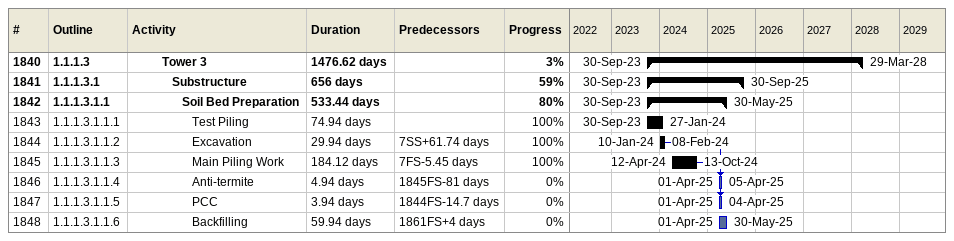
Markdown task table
| ID | WBS | Task | Duration | Start | Finish | Predecessors | % complete |
|---|---|---|---|---|---|---|---|
| 1840 | 1.1.1.3 | **Tower 3** | 1476.62d | 2023-09-30 | 2028-03-29 |  | 3 |
| 1841 | 1.1.1.3.1 | **Substructure** | 656d | 2023-09-30 | 2025-09-30 |  | 59 |
| 1842 | 1.1.1.3.1.1 | **Soil Bed Preparation** | 533.44d | 2023-09-30 | 2025-05-30 |  | 80 |
| 1843 | 1.1.1.3.1.1.1 | Test Piling | 74.94d | 2023-09-30 | 2024-01-27 |  | 100 |
| 1844 | 1.1.1.3.1.1.2 | Excavation | 29.94d | 2024-01-10 | 2024-02-08 | 7SS+61.74d | 100 |
| 1845 | 1.1.1.3.1.1.3 | Main Piling Work | 184.12d | 2024-04-12 | 2024-10-13 | 7FS-5.45d | 100 |
| 1846 | 1.1.1.3.1.1.4 | Anti-termite | 4.94d | 2025-04-01 | 2025-04-05 | 1845FS-81d | 0 |
| 1847 | 1.1.1.3.1.1.5 | PCC | 3.94d | 2025-04-01 | 2025-04-04 | 1844FS-14.7d | 0 |
| 1848 | 1.1.1.3.1.1.6 | Backfilling | 59.94d | 2025-04-01 | 2025-05-30 | 1861FS+4d | 0 |
